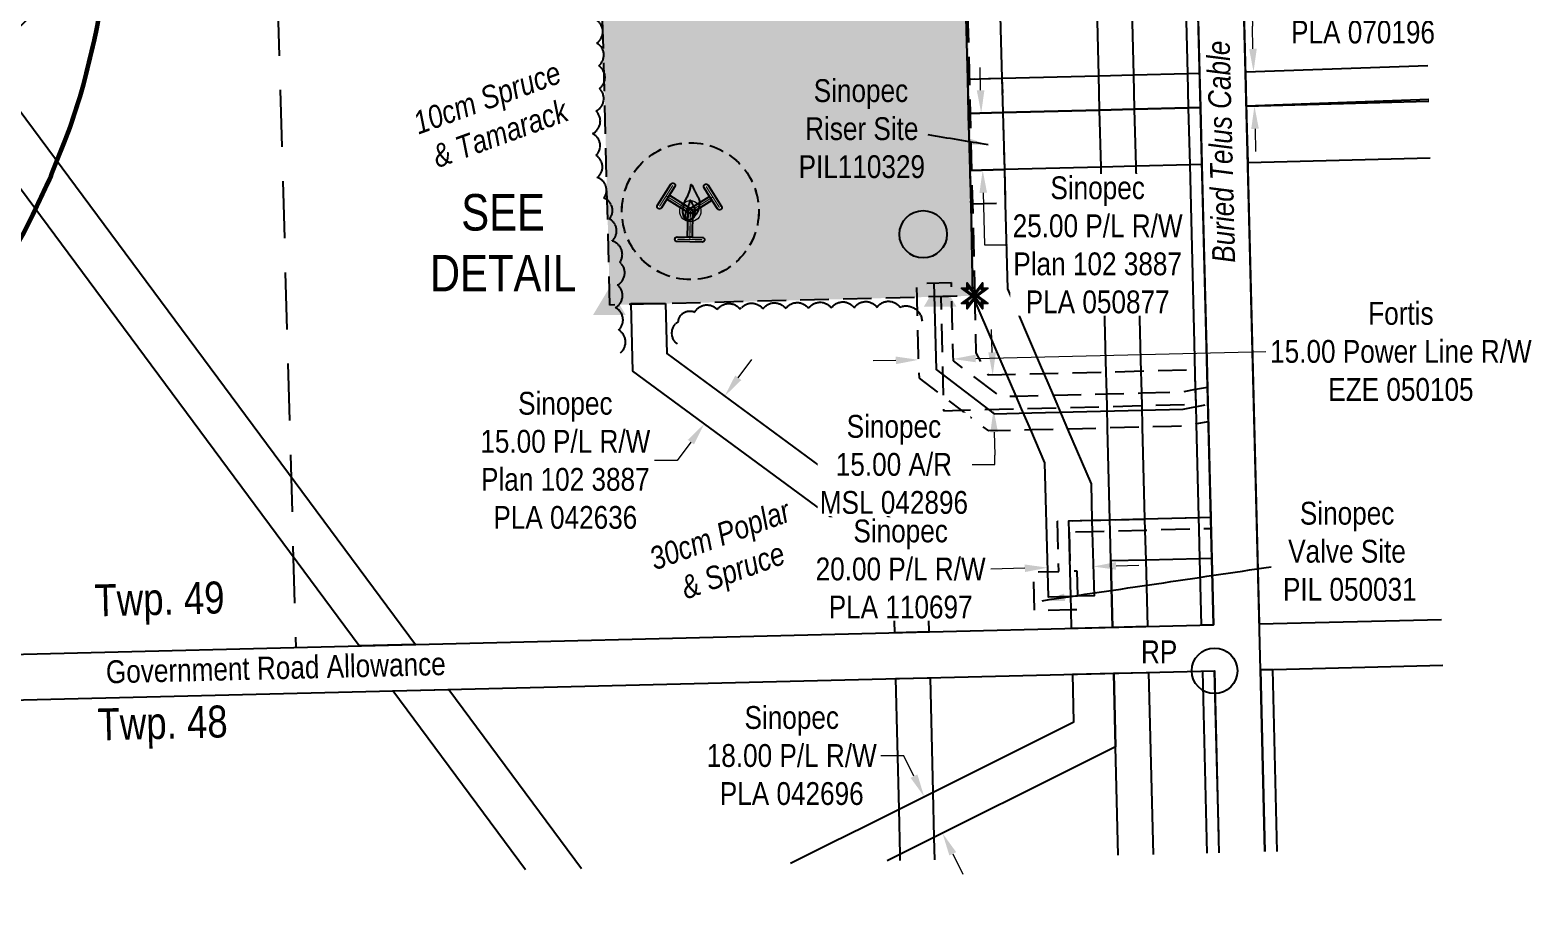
# Model space of a CAD drawing. Extents: x 619576 to 621440, y 5894318 to 5896119.
# Drawn here: x 619984 to 620643, y 5895085 to 5895465 of the extents above; entities that cross this region are included whole.
import ezdxf

# ---------------------------------------------------------------- set-up
doc = ezdxf.new("R2010")
doc.units = 0
doc.header["$LTSCALE"] = 5
doc.header["$PDMODE"] = 32
doc.header["$PDSIZE"] = 50
for name, pattern in [('0', [1, 1, 0]), ('DASHDOT2', [12.7, 6.35, -3.175, 0, -3.175]), ('foc-ACCESSROAD', [3.75, 2.5, -1.25]), ('foc-FLOWLINE', [3.75, 2.5, -1.25]), ('foc-LSD', [8, 5, -3]), ('foc-TIELINE', [1.875, 1.25, -0.625])]:
    doc.linetypes.add(name, pattern=pattern)
doc.layers.get('Defpoints').update_dxf_attribs({"color": 9})
for name, color, linetype in [('35', 37, 'Continuous'), ('AS-POWER', 104, 'foc-POWER'), ('AS-SYMBOL', 7, 'Continuous'), ('AS-TELUS', 224, 'foc-TEL'), ('AS-WILDLIFE', 131, 'DASHDOT2'), ('C-AR', 13, 'foc-ACCESSROAD'), ('C-RW', 13, 'Continuous'), ('C-WS', 13, 'foc-ACCESSROAD'), ('D-TXT', 6, 'Continuous'), ('DETAIL-T', 7, 'Continuous'), ('F-EZE', 190, 'foc-FLOWLINE'), ('F-RW', 190, 'Continuous'), ('L-MON', 1, 'Continuous'), ('L-ROAD-T', 7, 'Continuous'), ('L-SEC', 7, 'Continuous'), ('L-SECTION-LSD', 7, 'foc-LSD'), ('L-TITLEDB', 4, 'Continuous'), ('P-BUFFER-PURPLE', 187, 'foc-TIELINE'), ('P-PROPOSED-H', 21, 'Continuous'), ('T-BUSH', 110, '0'), ('T-BUSH-T', 110, 'Continuous')]:
    doc.layers.add(name, color=color, linetype=linetype)
for name, color, linetype, lineweight in [('C-AR-T', 13, 'Continuous', 9), ('C-RW-T', 13, 'Continuous', 9), ('C-WS-T', 13, 'Continuous', 9), ('F-EZE-T', 190, 'Continuous', 9)]:
    doc.layers.add(name, color=color, linetype=linetype, lineweight=lineweight)
doc.styles.add('80', font='ARIALN.TTF', dxfattribs={"height": 10})
doc.styles.add('80CG', font='ARIALN.TTF', dxfattribs={"height": 10})
doc.styles.add('80L', font='ARIALN.TTF', dxfattribs={"height": 10})
doc.styles.add('80LS', font='ARIALNI.TTF', dxfattribs={"height": 10})
doc.styles.add('foc-LtypeFont', font='ARIALN.TTF', dxfattribs={"height": 7.35})
doc.linetypes.add('foc-POWER', pattern='A,6,-1,["P",foc-LtypeFont,S=0.2,R=0,X=-0.625,Y=-0.75],-1.24,4', length=12.24)
doc.linetypes.add('foc-TEL', pattern='A,2,-1,["T",foc-LtypeFont,S=0.2,R=0,X=-0.425,Y=-0.75],-1.24,8', length=12.24)
doc.dimstyles.new('Compass 5 000', dxfattribs={"dimscale": 5, "dimtxt": 9, "dimasz": 2, "dimexe": 0.2, "dimexo": 0.0625, "dimgap": 0.5, "dimtad": 0, "dimtih": 1, "dimtoh": 1, "dimzin": 0, "dimdsep": 46, "dimtxsty": '80CG', "dimcen": 0.1, "dimse1": 1, "dimse2": 1, "dimclrd": 256, "dimclrt": 256, "dimaunit": 1, "dimadec": 4, "dimazin": 0, "dimtfac": 0.06, "dimtofl": 0, "dimtmove": 0, "dimatfit": 1, "dimfxl": 0.2, "dimtolj": 1, "dimtzin": 0, "dimlwd": -1, "dimarcsym": 0})

# ---------------------------------------------------------------- blocks, each defined once
blk = doc.blocks.new('STRIA')
blk.add_hatch(color=255).paths.add_polyline_path([(-0.04, 1.52), (-1.47, -0.87), (1.39, -0.87)])
blk = doc.blocks.new('STRIAA')
blk.add_blockref('STRIA', (0, 0))
blk = doc.blocks.new('STRIB')
at = {"color": 1}
blk.add_solid([(-1.12, -0.67), (-0.04, 1.13), (1.04, -0.67)], dxfattribs=at)
blk = doc.blocks.new('STRIBB')
blk.add_blockref('STRIB', (0, 0))
blk = doc.blocks.new('STRICC')
for name in ['STRIAA', 'STRIBB']:
    blk.add_blockref(name, (0, 0))
blk = doc.blocks.new('fdspike')
blk.add_blockref('STRICC', (0, 0))
blk = doc.blocks.new('*U644')
h = blk.add_hatch(color=255)
h.dxf.hatch_style = 1
edge = h.paths.add_edge_path()
edge.add_arc((0.05, 2.48), 0.2, -1.07, 178.93, ccw=False)
edge.add_line((0.25, 2.48), (0.2, 0.2))
edge.add_line((0.2, 0.2), (-0.2, 0.2))
edge.add_line((-0.2, 0.2), (-0.15, 2.49))
h = blk.add_hatch(color=255)
h.dxf.hatch_style = 1
edge = h.paths.add_edge_path()
edge.add_arc((-1.1, 0.02), 0.2, 88.93, 268.93, ccw=False)
edge.add_line((-1.1, 0.22), (0.2, 0.2))
edge.add_line((0.2, 0.2), (1.1, 0.18))
edge.add_arc((1.1, -0.02), 0.2, -91.07, 88.93, ccw=False)
edge.add_line((1.1, -0.22), (-1.1, -0.18))
at = {"color": 255, "flags": 128}
blk.add_lwpolyline([(-0.15, 2.49, -1), (0.25, 2.48), (0.2, 0.2), (-0.2, 0.2)], format="xyb", close=True, dxfattribs=at)
at = {"color": 72, "const_width": 0.1, "flags": 128}
for points in [[(0.05, 2.48), (0, 0)], [(-1.1, 0.02), (1.1, -0.02)]]:
    blk.add_lwpolyline(points, dxfattribs=at)
at = {"color": 255}
blk.add_lwpolyline([(-1.1, -0.18, -1), (-1.1, 0.22), (0.2, 0.2), (1.1, 0.18, -1), (1.1, -0.22)], format="xyb", close=True, dxfattribs=at)
blk = doc.blocks.new('*U642')
h = blk.add_hatch(color=255)
h.dxf.hatch_style = 1
edge = h.paths.add_edge_path()
edge.add_arc((0.59, 0.93), 0.2, -32.269, 147.731, ccw=False)
edge.add_line((0.76, 0.82), (0.06, -0.28))
edge.add_line((0.06, -0.28), (-0.42, -1.04))
edge.add_arc((-0.59, -0.93), 0.2, 147.731, 327.731, ccw=False)
edge.add_line((-0.76, -0.82), (0.42, 1.04))
h = blk.add_hatch(color=255)
h.dxf.hatch_style = 1
edge = h.paths.add_edge_path()
edge.add_arc((2.12, -1.34), 0.2, -122.269, 57.731, ccw=False)
edge.add_line((2.01, -1.51), (0.06, -0.28))
edge.add_line((0.06, -0.28), (0.28, 0.06))
edge.add_line((0.28, 0.06), (2.23, -1.17))
at = {"color": 255}
blk.add_lwpolyline([(0.42, 1.04, -1), (0.76, 0.82), (0.06, -0.28), (-0.42, -1.04, -1), (-0.76, -0.82)], format="xyb", close=True, dxfattribs=at)
at = {"color": 72, "const_width": 0.1, "flags": 128}
for points in [[(0.59, 0.93), (-0.59, -0.93)], [(2.12, -1.34), (0, 0)]]:
    blk.add_lwpolyline(points, dxfattribs=at)
at = {"color": 255, "flags": 128}
blk.add_lwpolyline([(2.23, -1.17, -1), (2.01, -1.51), (0.06, -0.28), (0.28, 0.06)], format="xyb", close=True, dxfattribs=at)
blk = doc.blocks.new('*U643')
h = blk.add_hatch(color=255)
h.dxf.hatch_style = 1
edge = h.paths.add_edge_path()
edge.add_arc((-1.97, -1.24), 0.2, 122.2075, 302.2075, ccw=False)
edge.add_line((-2.08, -1.07), (-0.28, 0.06))
edge.add_line((-0.28, 0.06), (-0.06, -0.28))
edge.add_line((-0.06, -0.28), (-1.86, -1.41))
h = blk.add_hatch(color=255)
h.dxf.hatch_style = 1
edge = h.paths.add_edge_path()
edge.add_arc((0.59, -0.93), 0.2, -147.7925, 32.2075, ccw=False)
edge.add_line((0.42, -1.04), (-0.28, 0.06))
edge.add_line((-0.28, 0.06), (-0.76, 0.82))
edge.add_arc((-0.59, 0.93), 0.2, 32.2075, 212.2075, ccw=False)
edge.add_line((-0.42, 1.04), (0.76, -0.82))
at = {"color": 255, "flags": 128}
blk.add_lwpolyline([(-1.86, -1.41, -1), (-2.08, -1.07), (-0.28, 0.06), (-0.06, -0.28)], format="xyb", close=True, dxfattribs=at)
at = {"color": 72, "const_width": 0.1, "flags": 128}
for points in [[(-1.97, -1.24), (0, 0)], [(0.59, -0.93), (-0.59, 0.93)]]:
    blk.add_lwpolyline(points, dxfattribs=at)
at = {"color": 255}
blk.add_lwpolyline([(0.76, -0.82, -1), (0.42, -1.04), (-0.28, 0.06), (-0.76, 0.82, -1), (-0.42, 1.04)], format="xyb", close=True, dxfattribs=at)
blk = doc.blocks.new('TEMP')
h = blk.add_hatch(color=255)
h.dxf.hatch_style = 1
h.paths.add_polyline_path([(0, 0.25), (-0.67, 1.15), (-0.67, 0.67), (-1.15, 0.67), (-0.25, 0), (-1.15, -0.67), (-0.67, -0.67), (-0.67, -1.15), (0, -0.25), (0.67, -1.15), (0.67, -0.67), (1.15, -0.67), (0.25, 0), (1.15, 0.67), (0.67, 0.67), (0.67, 1.15)])
h.paths.add_polyline_path([(0.57, 0.85), (0.57, 0.57), (0.85, 0.57), (0.08, 0), (0.85, -0.57), (0.57, -0.57), (0.57, -0.85), (0, -0.08), (-0.57, -0.85), (-0.57, -0.57), (-0.85, -0.57), (-0.08, 0), (-0.85, 0.57), (-0.57, 0.57), (-0.57, 0.85), (0, 0.08)], flags=16)
h = blk.add_hatch(color=1)
h.dxf.hatch_style = 1
h.paths.add_polyline_path([(0, 0.08), (-0.57, 0.85), (-0.57, 0.57), (-0.85, 0.57), (-0.08, 0), (-0.85, -0.57), (-0.57, -0.57), (-0.57, -0.85), (0, -0.08), (0.57, -0.85), (0.57, -0.57), (0.85, -0.57), (0.08, 0), (0.85, 0.57), (0.57, 0.57), (0.57, 0.85)])
at = {"color": 1}
for p, q in [((-0.08, 0), (0.08, 0)), ((0, 0.08), (0, -0.08))]:
    blk.add_line(p, q, dxfattribs=at)
at = {"color": 255, "flags": 128}
blk.add_lwpolyline([(-0.25, 0), (-1.15, 0.67), (-0.67, 0.67), (-0.67, 1.15), (0, 0.25), (0.67, 1.15), (0.67, 0.67), (1.15, 0.67), (0.25, 0), (1.15, -0.67), (0.67, -0.67), (0.67, -1.15), (0, -0.25), (-0.67, -1.15), (-0.67, -0.67), (-1.15, -0.67)], close=True, dxfattribs=at)
at = {"color": 1, "flags": 128}
blk.add_lwpolyline([(-0.08, 0), (-0.85, 0.57), (-0.57, 0.57), (-0.57, 0.85), (0, 0.08), (0.57, 0.85), (0.57, 0.57), (0.85, 0.57), (0.08, 0), (0.85, -0.57), (0.57, -0.57), (0.57, -0.85), (0, -0.08), (-0.57, -0.85), (-0.57, -0.57), (-0.85, -0.57)], close=True, dxfattribs=at)
blk = doc.blocks.new('*D599')
at = {"layer": 'C-AR-T', "transparency": 16777216}
for p, q in [((620405.66, 5895324.15), (620405.41, 5895334.15)), ((620406.56, 5895289.17), (620406.81, 5895279.17)), ((620396.92, 5895275), (620406.92, 5895275)), ((620406.92, 5895275), (620406.81, 5895279.17))]:
    blk.add_line(p, q, dxfattribs=at)
for points in [[(620407.33, 5895324.2), (620403.99, 5895324.11), (620405.92, 5895314.16)], [(620408.22, 5895289.21), (620404.89, 5895289.13), (620406.3, 5895299.17)]]:
    blk.add_solid(points, dxfattribs=at)
at = {"layer": 'Defpoints', "color": 0, "transparency": 16777216}
for p in [(620435.05, 5895314.9), (620406.3, 5895299.17), (620435.43, 5895299.91)]:
    blk.add_point(p, dxfattribs=at)
at = {"layer": 'C-AR-T', "transparency": 16777216, "insert": (620362.63, 5895275), "char_height": 10, "attachment_point": 5, "style": '80CG', "bg_fill": 3, "box_fill_scale": 1.1, "bg_fill_color": 256, "bg_fill_true_color": 13158600, "bg_fill_transparency": 0}
blk.add_mtext('\\A1;Sinopec\\P15.00 A/R\\PMSL 042896', dxfattribs=at)
blk = doc.blocks.new('*D600')
at = {"layer": 'Defpoints', "color": 0, "transparency": 16777216}
for p in [(620373.23, 5895330.74), (620388.23, 5895331.1), (620373.46, 5895320.9)]:
    blk.add_point(p, dxfattribs=at)
at = {"layer": 'F-EZE-T', "transparency": 16777216}
for p, q in [((620363.46, 5895320.66), (620353.47, 5895320.42)), ((620398.46, 5895321.49), (620525.67, 5895324.51))]:
    blk.add_line(p, q, dxfattribs=at)
for points in [[(620363.42, 5895322.33), (620363.5, 5895318.99), (620373.46, 5895320.9)], [(620398.42, 5895323.16), (620398.5, 5895319.82), (620388.47, 5895321.25)]]:
    blk.add_solid(points, dxfattribs=at)
at = {"layer": 'F-EZE-T', "transparency": 16777216, "insert": (620584.81, 5895324.51), "char_height": 10, "attachment_point": 5, "style": '80CG', "bg_fill": 3, "box_fill_scale": 1.1, "bg_fill_color": 256, "bg_fill_true_color": 13158600, "bg_fill_transparency": 0}
blk.add_mtext('\\A1;Fortis\\P15.00 Power Line R/W\\PEZE 050105', dxfattribs=at)
blk = doc.blocks.new('*D607')
at = {"layer": 'C-RW-T', "transparency": 16777216}
for p, q in [((620294.41, 5895313.02), (620300.34, 5895321.07)), ((620273.63, 5895284.82), (620267.7, 5895276.77)), ((620267.7, 5895276.77), (620257.7, 5895276.77))]:
    blk.add_line(p, q, dxfattribs=at)
for points in [[(620293.06, 5895314.01), (620295.75, 5895312.03), (620288.47, 5895304.97)], [(620272.29, 5895285.81), (620274.97, 5895283.84), (620279.56, 5895292.88)]]:
    blk.add_solid(points, dxfattribs=at)
at = {"layer": 'Defpoints', "color": 0, "transparency": 16777216}
for p in [(620296.05, 5895299.39), (620279.56, 5895292.88), (620287.14, 5895287.29)]:
    blk.add_point(p, dxfattribs=at)
at = {"layer": 'C-RW-T', "transparency": 16777216, "insert": (620218.62, 5895276.77), "char_height": 10, "attachment_point": 5, "style": '80CG'}
blk.add_mtext('\\A1;Sinopec\\P15.00 P/L R/W\\PPlan 102 3887\\PPLA 042636', dxfattribs=at)
blk = doc.blocks.new('*D608')
at = {"layer": 'C-RW-T', "transparency": 16777216}
for p, q in [((620366.94, 5895147.39), (620356.94, 5895147.39)), ((620371.42, 5895138.41), (620366.94, 5895147.39)), ((620388.4, 5895104.41), (620392.86, 5895095.46))]:
    blk.add_line(p, q, dxfattribs=at)
for points in [[(620372.91, 5895139.16), (620369.93, 5895137.67), (620375.89, 5895129.47)], [(620389.89, 5895105.15), (620386.91, 5895103.66), (620383.93, 5895113.35)]]:
    blk.add_solid(points, dxfattribs=at)
at = {"layer": 'Defpoints', "color": 0, "transparency": 16777216}
for p in [(620386.66, 5895134.85), (620375.89, 5895129.47), (620394.71, 5895118.73)]:
    blk.add_point(p, dxfattribs=at)
at = {"layer": 'C-RW-T', "transparency": 16777216, "insert": (620317.85, 5895147.39), "char_height": 10, "attachment_point": 5, "style": '80CG'}
blk.add_mtext('\\A1;Sinopec\\P18.00 P/L R/W\\PPLA 042696', dxfattribs=at)
blk = doc.blocks.new('*D609')
at = {"layer": 'C-RW-T', "transparency": 16777216}
for p, q in [((620400.62, 5895439.03), (620400.36, 5895449.02)), ((620401.78, 5895394.08), (620402.37, 5895371.23)), ((620402.37, 5895371.23), (620412.37, 5895371.23))]:
    blk.add_line(p, q, dxfattribs=at)
for points in [[(620402.29, 5895439.07), (620398.95, 5895438.98), (620400.88, 5895429.03)], [(620403.44, 5895394.12), (620400.11, 5895394.03), (620401.52, 5895404.07)]]:
    blk.add_solid(points, dxfattribs=at)
at = {"layer": 'Defpoints', "color": 0, "transparency": 16777216}
for p in [(620400.88, 5895429.03), (620427.18, 5895429.71)]:
    blk.add_point(p, dxfattribs=at)
at = {"layer": 'C-RW-T', "transparency": 16777216, "insert": (620451.91, 5895371.23), "char_height": 10, "attachment_point": 5, "style": '80CG', "bg_fill": 3, "box_fill_scale": 1.1, "bg_fill_color": 256, "bg_fill_true_color": 13158600, "bg_fill_transparency": 0}
blk.add_mtext('\\A1;Sinopec\\P25.00 P/L R/W\\PPlan 102 3887\\PPLA 050877', dxfattribs=at)
at = {"layer": 'Defpoints', "color": 0, "transparency": 16777216}
blk.add_point((620427.82, 5895404.75), dxfattribs=at)
blk = doc.blocks.new('*D610')
at = {"layer": 'C-RW-T', "transparency": 16777216}
for p, q in [((620529.13, 5895489.49), (620519.13, 5895489.49)), ((620519.13, 5895489.49), (620519.71, 5895467.18)), ((620519.97, 5895457.19), (620519.71, 5895467.18)), ((620520.88, 5895422.13), (620521.14, 5895412.14))]:
    blk.add_line(p, q, dxfattribs=at)
for points in [[(620521.64, 5895457.23), (620518.3, 5895457.14), (620520.23, 5895447.19)], [(620522.54, 5895422.18), (620519.21, 5895422.09), (620520.62, 5895432.13)]]:
    blk.add_solid(points, dxfattribs=at)
at = {"layer": 'Defpoints', "color": 0, "transparency": 16777216}
for p in [(620417.4, 5895444.53), (620520.23, 5895447.19), (620417.79, 5895429.47)]:
    blk.add_point(p, dxfattribs=at)
at = {"layer": 'C-RW-T', "transparency": 16777216, "insert": (620568.22, 5895489.49), "char_height": 10, "attachment_point": 5, "style": '80CG', "bg_fill": 3, "box_fill_scale": 1.1, "bg_fill_color": 256, "bg_fill_true_color": 13158600, "bg_fill_transparency": 0}
blk.add_mtext('\\A1;Sinopec\\P15.00 P/L R/W\\PPlan 094 0611\\PPLA 070196', dxfattribs=at)
blk = doc.blocks.new('*D611')
at = {"layer": 'C-RW-T', "transparency": 16777216}
for p, q in [((620420, 5895229.54), (620405.12, 5895229.16)), ((620459.98, 5895230.56), (620469.97, 5895230.82))]:
    blk.add_line(p, q, dxfattribs=at)
for points in [[(620419.96, 5895231.2), (620420.04, 5895227.87), (620430, 5895229.79)], [(620459.93, 5895232.23), (620460.02, 5895228.89), (620449.98, 5895230.3)]]:
    blk.add_solid(points, dxfattribs=at)
at = {"layer": 'Defpoints', "color": 0, "transparency": 16777216}
for p in [(620430, 5895229.79), (620430.18, 5895222.63), (620450.16, 5895223.14)]:
    blk.add_point(p, dxfattribs=at)
at = {"layer": 'C-RW-T', "transparency": 16777216, "insert": (620365.58, 5895229.16), "char_height": 10, "attachment_point": 5, "style": '80CG', "bg_fill": 3, "box_fill_scale": 1.1, "bg_fill_color": 256, "bg_fill_true_color": 13158600, "bg_fill_transparency": 0}
blk.add_mtext('\\A1;Sinopec\\P20.00 P/L R/W\\PPLA 110697', dxfattribs=at)
blk = doc.blocks.new('FLARE')
h = blk.add_hatch(color=255)
h.dxf.hatch_style = 1
h.paths.add_polyline_path([(0.16, 2.41, 0.114147), (0.13, 2.43), (0.11, 2.44, 0.261551), (0.01, 2.42), (0, 2.41, 0.131268), (-0.03, 2.37), (-0.04, 2.35, 0.041497), (-0.05, 2.33), (-0.05, 2.29, 0.015174), (-0.05, 2.29), (-0.06, 2.24, 0.004376), (-0.06, 2.24), (-0.07, 2.18), (-0.08, 2.11), (-0.09, 2.05), (-0.1, 1.98), (-0.12, 1.91), (-0.14, 1.83), (-0.17, 1.76), (-0.19, 1.68), (-0.22, 1.61), (-0.26, 1.53), (-0.29, 1.46), (-0.32, 1.39), (-0.36, 1.32), (-0.39, 1.25, 0.000505), (-0.39, 1.25), (-0.43, 1.18, 0.002398), (-0.43, 1.18), (-0.46, 1.1, 0.004177), (-0.46, 1.1), (-0.5, 1.03, 0.005735), (-0.5, 1.03), (-0.53, 0.95, 0.006994), (-0.53, 0.95), (-0.56, 0.87, 0.00791), (-0.57, 0.87), (-0.6, 0.78, 0.008323), (-0.6, 0.78), (-0.63, 0.69, 0.008095), (-0.63, 0.68), (-0.66, 0.59, 0.008067), (-0.66, 0.59), (-0.68, 0.49, 0.008387), (-0.68, 0.49), (-0.7, 0.39, 0.009056), (-0.71, 0.38), (-0.72, 0.28, 0.010123), (-0.72, 0.28), (-0.74, 0.18, 0.011689), (-0.74, 0.18), (-0.75, 0.08, 0.013925), (-0.75, 0.08), (-0.75, -0.02, 0.016488), (-0.75, -0.02), (-0.75, -0.11, 0.017255), (-0.75, -0.12), (-0.74, -0.2, 0.01735), (-0.74, -0.2), (-0.73, -0.28, 0.017311), (-0.73, -0.29), (-0.71, -0.36, 0.01715), (-0.71, -0.36), (-0.69, -0.43, 0.016886), (-0.69, -0.44), (-0.66, -0.5, 0.016546), (-0.66, -0.5), (-0.63, -0.56, 0.016164), (-0.63, -0.56), (-0.6, -0.61, 0.016329), (-0.6, -0.62), (-0.57, -0.66, 0.018828), (-0.57, -0.67), (-0.54, -0.71, 0.022087), (-0.53, -0.71), (-0.5, -0.75, 0.025345), (-0.49, -0.76), (-0.46, -0.78, 0.028234), (-0.45, -0.79), (-0.42, -0.82, 0.030298), (-0.41, -0.82), (-0.37, -0.84, 0.031129), (-0.36, -0.85), (-0.32, -0.86, 0.030544), (-0.31, -0.87), (-0.27, -0.88, 0.028465), (-0.26, -0.88), (-0.22, -0.89, 0.025311), (-0.21, -0.89), (-0.16, -0.89, 0.02283), (-0.15, -0.89), (-0.11, -0.89, 0.021226), (-0.1, -0.89), (-0.05, -0.88, 0.020401), (-0.04, -0.88), (0, -0.87, 0.020299), (0.01, -0.87), (0.05, -0.85, 0.020911), (0.06, -0.85), (0.11, -0.83, 0.022277), (0.11, -0.83), (0.15, -0.81, 0.023712), (0.16, -0.8), (0.2, -0.78, 0.022408), (0.21, -0.78), (0.24, -0.75, 0.01993), (0.25, -0.74), (0.28, -0.72, 0.017146), (0.28, -0.71), (0.31, -0.68, 0.014211), (0.32, -0.68), (0.35, -0.64, 0.011221), (0.35, -0.64), (0.37, -0.61, 0.008212), (0.38, -0.61), (0.4, -0.57, 0.005172), (0.4, -0.57), (0.42, -0.54, 0.002523), (0.43, -0.54), (0.45, -0.5, 0.001671), (0.45, -0.5), (0.47, -0.47, 0.001229), (0.47, -0.47), (0.49, -0.44, 0.00075), (0.49, -0.44), (0.51, -0.41, 0.00026), (0.51, -0.41), (0.54, -0.37), (0.56, -0.34), (0.58, -0.3), (0.61, -0.27), (0.63, -0.23, 0.001311), (0.63, -0.23), (0.66, -0.19, 0.003726), (0.66, -0.19), (0.69, -0.15, 0.006065), (0.69, -0.14), (0.72, -0.1, 0.008452), (0.72, -0.1), (0.74, -0.05, 0.010991), (0.75, -0.05), (0.77, 0, 0.013767), (0.77, 0), (0.79, 0.05, 0.016839), (0.8, 0.05), (0.81, 0.1, 0.019104), (0.82, 0.11), (0.83, 0.15, 0.016987), (0.83, 0.16), (0.84, 0.21, 0.013636), (0.84, 0.21), (0.85, 0.26, 0.010244), (0.85, 0.27), (0.86, 0.31, 0.006846), (0.86, 0.32), (0.86, 0.37, 0.003419), (0.86, 0.37), (0.86, 0.41), (0.87, 0.46), (0.87, 0.5), (0.88, 0.54), (0.88, 0.59), (0.89, 0.63, 0.001278), (0.89, 0.63), (0.89, 0.67, 0.004735), (0.89, 0.67), (0.9, 0.71, 0.008354), (0.9, 0.72), (0.9, 0.76, 0.012059), (0.9, 0.76), (0.9, 0.8, 0.015712), (0.9, 0.81), (0.9, 0.85, 0.018457), (0.9, 0.85), (0.9, 0.89, 0.018102), (0.9, 0.9), (0.89, 0.94, 0.016533), (0.89, 0.95), (0.88, 0.99, 0.014576), (0.88, 0.99), (0.87, 1.03, 0.012435), (0.86, 1.04), (0.85, 1.08, 0.010283), (0.85, 1.09), (0.83, 1.13, 0.00824), (0.83, 1.13), (0.81, 1.18, 0.00638), (0.81, 1.18), (0.78, 1.23, 0.004735), (0.78, 1.23), (0.76, 1.29, 0.003388), (0.75, 1.29), (0.73, 1.34, 0.002345), (0.73, 1.34), (0.7, 1.4, 0.001492), (0.7, 1.4), (0.67, 1.46, 0.000746), (0.67, 1.46), (0.63, 1.51), (0.6, 1.57), (0.57, 1.62), (0.55, 1.68), (0.52, 1.73), (0.49, 1.78), (0.47, 1.83), (0.45, 1.87), (0.42, 1.92), (0.4, 1.97), (0.38, 2.02), (0.35, 2.08, 0.000332), (0.35, 2.08), (0.33, 2.13, 0.001849), (0.33, 2.13), (0.3, 2.19, 0.0038), (0.3, 2.19), (0.27, 2.24, 0.006473), (0.27, 2.24), (0.25, 2.29, 0.010865), (0.24, 2.3), (0.22, 2.34, 0.019524), (0.22, 2.34), (0.19, 2.38, 0.041077), (0.18, 2.39)])
at = {"color": 48, "flags": 128}
for points in [[(0.11, -0.72), (0.07, -0.74), (0.03, -0.76), (-0.02, -0.77), (-0.07, -0.78), (-0.11, -0.79), (-0.16, -0.79), (-0.2, -0.79), (-0.25, -0.78), (-0.29, -0.77), (-0.32, -0.76), (-0.36, -0.74), (-0.4, -0.71), (-0.43, -0.68), (-0.46, -0.65), (-0.49, -0.61), (-0.52, -0.56), (-0.54, -0.51), (-0.57, -0.46), (-0.59, -0.4), (-0.61, -0.33), (-0.63, -0.26), (-0.64, -0.19), (-0.65, -0.11), (-0.65, -0.02), (-0.65, 0.07), (-0.64, 0.17), (-0.63, 0.27), (-0.61, 0.36), (-0.58, 0.46), (-0.56, 0.56), (-0.53, 0.66), (-0.5, 0.75), (-0.47, 0.83), (-0.44, 0.91), (-0.41, 0.99), (-0.37, 1.06), (-0.34, 1.13), (-0.3, 1.2), (-0.27, 1.27), (-0.23, 1.34), (-0.2, 1.42), (-0.16, 1.49), (-0.13, 1.57), (-0.1, 1.65), (-0.07, 1.73), (-0.04, 1.8), (-0.02, 1.88), (0, 1.96), (0.01, 2.03), (0.02, 2.1), (0.03, 2.17), (0.04, 2.22), (0.05, 2.27), (0.05, 2.31), (0.06, 2.34), (0.08, 2.35), (0.09, 2.34), (0.11, 2.32), (0.13, 2.29), (0.16, 2.25), (0.18, 2.2), (0.21, 2.14), (0.24, 2.09), (0.26, 2.03), (0.29, 1.98), (0.31, 1.93), (0.33, 1.88), (0.36, 1.83), (0.38, 1.78), (0.41, 1.73), (0.43, 1.68), (0.46, 1.63), (0.49, 1.58), (0.52, 1.52), (0.55, 1.47), (0.58, 1.41), (0.61, 1.35), (0.64, 1.3), (0.67, 1.24), (0.69, 1.19), (0.72, 1.14), (0.74, 1.09), (0.75, 1.05), (0.77, 1), (0.78, 0.96), (0.79, 0.92), (0.8, 0.88), (0.8, 0.84), (0.8, 0.8), (0.8, 0.76), (0.8, 0.72), (0.79, 0.68), (0.79, 0.64), (0.78, 0.6), (0.78, 0.56), (0.77, 0.51), (0.77, 0.47), (0.76, 0.42), (0.76, 0.37), (0.76, 0.33), (0.75, 0.28), (0.74, 0.23), (0.73, 0.18), (0.72, 0.13), (0.7, 0.09), (0.68, 0.04), (0.66, 0), (0.63, -0.05), (0.61, -0.09), (0.58, -0.13), (0.55, -0.17), (0.53, -0.21), (0.5, -0.25), (0.48, -0.28), (0.45, -0.32), (0.43, -0.35), (0.41, -0.38), (0.39, -0.42), (0.37, -0.45), (0.34, -0.48), (0.32, -0.51), (0.3, -0.55), (0.27, -0.58), (0.24, -0.61), (0.21, -0.64), (0.18, -0.67), (0.15, -0.7)], [(0.02, -0.75), (-0.01, -0.76), (-0.03, -0.77), (-0.05, -0.78), (-0.08, -0.78), (-0.11, -0.79), (-0.13, -0.79), (-0.16, -0.79), (-0.18, -0.78), (-0.2, -0.78), (-0.23, -0.77), (-0.25, -0.76), (-0.26, -0.74), (-0.28, -0.73), (-0.3, -0.71), (-0.32, -0.69), (-0.33, -0.66), (-0.35, -0.63), (-0.36, -0.6), (-0.37, -0.57), (-0.39, -0.53), (-0.4, -0.49), (-0.4, -0.45), (-0.41, -0.41), (-0.41, -0.36), (-0.41, -0.31), (-0.4, -0.25), (-0.39, -0.2), (-0.38, -0.14), (-0.37, -0.09), (-0.36, -0.03), (-0.34, 0.02), (-0.32, 0.07), (-0.31, 0.12), (-0.29, 0.16), (-0.27, 0.21), (-0.25, 0.25), (-0.23, 0.29), (-0.21, 0.33), (-0.19, 0.37), (-0.17, 0.41), (-0.15, 0.45), (-0.14, 0.49), (-0.12, 0.53), (-0.1, 0.58), (-0.08, 0.62), (-0.07, 0.66), (-0.06, 0.71), (-0.05, 0.75), (-0.04, 0.79), (-0.03, 0.83), (-0.03, 0.87), (-0.02, 0.9), (-0.02, 0.93), (-0.01, 0.95), (-0.01, 0.96), (0, 0.97), (0.01, 0.96), (0.02, 0.95), (0.03, 0.94), (0.04, 0.91), (0.06, 0.88), (0.07, 0.86), (0.09, 0.82), (0.1, 0.79), (0.12, 0.76), (0.13, 0.74), (0.14, 0.71), (0.16, 0.68), (0.17, 0.65), (0.18, 0.63), (0.2, 0.6), (0.21, 0.57), (0.23, 0.54), (0.25, 0.51), (0.26, 0.47), (0.28, 0.44), (0.3, 0.41), (0.31, 0.38), (0.33, 0.35), (0.34, 0.32), (0.36, 0.29), (0.37, 0.27), (0.38, 0.24), (0.39, 0.22), (0.39, 0.19), (0.4, 0.17), (0.4, 0.15), (0.41, 0.13), (0.41, 0.1), (0.41, 0.08), (0.4, 0.06), (0.4, 0.04), (0.4, 0.01), (0.39, -0.01), (0.39, -0.03), (0.39, -0.06), (0.39, -0.08), (0.38, -0.11), (0.38, -0.14), (0.38, -0.16), (0.38, -0.19), (0.37, -0.22), (0.37, -0.24), (0.36, -0.27), (0.35, -0.3), (0.34, -0.32), (0.32, -0.35), (0.31, -0.37), (0.3, -0.4), (0.28, -0.42), (0.27, -0.44), (0.25, -0.46), (0.24, -0.48), (0.22, -0.5), (0.21, -0.52), (0.2, -0.54), (0.19, -0.56), (0.17, -0.58), (0.16, -0.6), (0.15, -0.61), (0.14, -0.63), (0.12, -0.65), (0.11, -0.67), (0.09, -0.69), (0.08, -0.7), (0.06, -0.72), (0.04, -0.74)]]:
    blk.add_lwpolyline(points, close=True, dxfattribs=at)
blk = doc.blocks.new('*U635')
at = {"layer": '35', "color": 3}
blk.add_circle((0, 0), 10, dxfattribs=at)
at = {"layer": '35', "color": 3, "style": '80'}
blk.add_attdef('RP_001', (-32.23, 3.35), '', height=10, dxfattribs=at)

msp = doc.modelspace()

# ---------------------------------------------------------------- hatches: boundary and pattern name
at = {"layer": 'P-PROPOSED-H'}
h = msp.add_hatch(color=256, dxfattribs=at)
h.dxf.hatch_style = 1
h.paths.add_polyline_path([(620238.132, 5895344.921), (620234.107, 5895504.754), (620394.018, 5895508.841), (620398.045, 5895348.948)])

# ---------------------------------------------------------------- linework, layer by layer
at = {"layer": 'AS-POWER', "flags": 128}
for points in [[(620525.19, 5895105.326), (620523.242, 5895185.069), (620500.07, 5896109.441)], [(620380.162, 5895354.604), (620381.165, 5895316.607), (620406.627, 5895297.275), (620423.087, 5895297.675), (620489.366, 5895299.291), (620499.01, 5895301.109)]]:
    msp.add_lwpolyline(points, dxfattribs=at)
at = {"layer": 'AS-TELUS', "flags": 128}
for points in [[(620502.726, 5895204.77), (620487.518, 5895808.933)], [(620505.015, 5895112.154), (620503.138, 5895184.577)]]:
    msp.add_lwpolyline(points, dxfattribs=at)
at = {"layer": 'AS-WILDLIFE', "const_width": 1.999, "flags": 128}
msp.add_lwpolyline([(619676.559, 5896089.11), (619689.375, 5896059.5), (619716.437, 5896044), (619722, 5896040.5), (619732.625, 5896033.5), (619737.687, 5896030), (619775.625, 5896001.5), (619780, 5895998), (619789.5, 5895990), (619791, 5895988.5), (619794.938, 5895985), (619822.562, 5895958), (619862.5, 5895919), (619863.375, 5895918), (619867.875, 5895913.5), (619870.187, 5895910.5), (619884.875, 5895892.5), (619886.688, 5895890.5), (619890.5, 5895885), (619891.875, 5895883), (619960.187, 5895775), (619962.313, 5895771.5), (619965.375, 5895765.5), (619975.062, 5895746), (619977.562, 5895740.5), (619979.187, 5895736), (620003.313, 5895669.5), (620004, 5895667.5), (620004.687, 5895665.5), (620007.375, 5895657), (620008.562, 5895653), (620013.562, 5895634), (620014.937, 5895628), (620015.313, 5895626), (620018.25, 5895609.5), (620018.938, 5895605), (620019.437, 5895601), (620021.25, 5895580.5), (620021.437, 5895578), (620021.625, 5895572), (620021.687, 5895555), (620021.5, 5895548), (620021.375, 5895546.5), (620017.063, 5895491.5), (620016.5, 5895486.5), (620016.125, 5895483.5), (620013.625, 5895468), (620012.937, 5895464.5), (620012.063, 5895460.5), (620008.063, 5895444), (620007.437, 5895441.5), (620006, 5895436.5), (620001.625, 5895423), (619999.312, 5895417), (619993.5, 5895402.5), (619993.063, 5895401), (619991.125, 5895397), (619985, 5895384), (619984.25, 5895382.5), (619981.25, 5895376.5), (619973.125, 5895362.5), (619969.625, 5895357), (619965.812, 5895351.5), (619963.625, 5895349), (619943, 5895324), (619941.063, 5895321.5), (619936.562, 5895317), (619931.938, 5895312.5), (619887.063, 5895273), (619881.5, 5895268.5), (619870.313, 5895260), (619865.375, 5895256.5), (619852.5, 5895248), (619847.625, 5895245), (619844.125, 5895243), (619841.25, 5895241.5), (619737.54, 5895086.041)], dxfattribs=at)
at = {"layer": 'C-AR', "flags": 128}
msp.add_lwpolyline([(620495.022, 5895301.435), (620494.646, 5895316.425), (620403.955, 5895314.106), (620398.72, 5895323.972), (620398.124, 5895348.95), (620383.135, 5895348.573), (620384.326, 5895298.605)], close=True, dxfattribs=at)
at = {"layer": 'C-RW'}
for points in [[(620411.036, 5895404.333), (620395.998, 5895403.915), (620395.864, 5895409.077), (620395.346, 5895428.893), (620395.085, 5895443.907), (620393.296, 5895508.826), (620392.12, 5895553.859), (620327.052, 5895552.248), (620326.681, 5895567.241), (620391.746, 5895568.854), (620406.629, 5895569.222), (620409.967, 5895444.335), (620410.37, 5895429.274), (620411.036, 5895404.333)], [(620496.565, 5895446.561), (620496.943, 5895431.476), (620491.763, 5895431.346), (620467.979, 5895430.751), (620452.782, 5895430.369), (620410.37, 5895429.274), (620395.346, 5895428.893), (620395.085, 5895443.907), (620409.967, 5895444.335), (620452.417, 5895445.434), (620467.599, 5895445.823), (620491.384, 5895446.429), (620496.565, 5895446.561)], [(620496.943, 5895431.476), (620497.571, 5895406.469), (620492.39, 5895406.343), (620468.609, 5895405.758), (620453.417, 5895405.388), (620411.036, 5895404.333), (620395.998, 5895403.915), (620395.864, 5895409.077), (620395.346, 5895428.893), (620410.37, 5895429.274), (620452.782, 5895430.368), (620467.979, 5895430.751), (620491.763, 5895431.346), (620496.943, 5895431.476)], [(620449.536, 5895245.551), (620450.322, 5895217.409), (620443.108, 5895217.291), (620440.11, 5895217.231), (620435.228, 5895217.023), (620430.329, 5895216.898), (620430.044, 5895228.051), (620428.825, 5895275.676), (620422.581, 5895290.164), (620418.591, 5895299.419), (620416.177, 5895305.021), (620410.113, 5895319.088), (620397.266, 5895348.894), (620396.419, 5895389.064), (620395.998, 5895403.915), (620411.036, 5895404.333), (620411.408, 5895389.438), (620412.343, 5895351.977), (620426.301, 5895319.519), (620432.365, 5895305.415), (620434.769, 5895299.825), (620438.754, 5895290.557), (620449.064, 5895266.58), (620449.407, 5895250.549), (620449.536, 5895245.551)], [(620262.59, 5895345.536), (620263.063, 5895323.709), (620376.947, 5895239.74), (620377.949, 5895201.622), (620363.021, 5895201.256), (620362.14, 5895232.034), (620248.267, 5895315.936), (620247.51, 5895345.521), (620262.59, 5895345.536)], [(620457.729, 5895232.744), (620458.465, 5895203.596), (620440.462, 5895203.155), (620440.258, 5895211.292), (620440.105, 5895217.399), (620439.832, 5895228.296), (620439.406, 5895245.295), (620439.281, 5895250.292), (620449.278, 5895250.546), (620457.279, 5895250.749), (620472.506, 5895251.134), (620496.269, 5895251.738), (620501.45, 5895251.869), (620501.575, 5895246.871), (620501.902, 5895233.864), (620496.72, 5895233.733), (620472.96, 5895233.13), (620457.729, 5895232.744)]]:
    msp.add_lwpolyline(points, close=True, dxfattribs=at)
for points in [[(620597.037, 5895434.934), (620517.194, 5895432.125), (620516.811, 5895447.156), (620596.669, 5895449.84)], [(620597.672, 5895409.249), (620517.829, 5895407.164), (620517.194, 5895432.125), (620596.756, 5895434.292), (620597.053, 5895434.306)], [(620317.334, 5895100.237), (620335.181, 5895109.147), (620350.01, 5895116.55), (620441.489, 5895162.218), (620440.966, 5895183.052), (620458.972, 5895183.494), (620459.781, 5895151.219), (620359.735, 5895101.275)], [(620365.435, 5895101.414), (620365.371, 5895104.088), (620364.897, 5895123.981), (620363.532, 5895181.153), (620378.488, 5895181.52), (620379.692, 5895131.367), (620380.17, 5895111.476), (620380.403, 5895101.781)]]:
    msp.add_lwpolyline(points, dxfattribs=at)
at = {"layer": 'C-WS', "flags": 128}
for points in [[(620238.132, 5895344.921), (620234.107, 5895504.754), (620394.018, 5895508.841), (620398.045, 5895348.948)], [(620411.036, 5895404.333), (620411.408, 5895389.438), (620396.419, 5895389.064), (620395.998, 5895403.915), (620395.864, 5895409.077), (620395.346, 5895428.893), (620395.085, 5895443.907), (620409.967, 5895444.335), (620410.37, 5895429.274), (620411.036, 5895404.333)], [(620439.406, 5895245.295), (620439.832, 5895228.296), (620442.82, 5895228.37), (620443.104, 5895217.474), (620443.263, 5895211.367), (620440.258, 5895211.292), (620424.279, 5895210.891), (620423.851, 5895227.896), (620434.834, 5895228.17), (620434.283, 5895250.165), (620439.281, 5895250.292), (620449.278, 5895250.546), (620457.279, 5895250.749), (620472.506, 5895251.134), (620496.269, 5895251.738), (620501.45, 5895251.869), (620501.575, 5895246.871), (620496.394, 5895246.74), (620472.632, 5895246.137), (620457.405, 5895245.751), (620449.403, 5895245.548), (620439.406, 5895245.295)]]:
    msp.add_lwpolyline(points, close=True, dxfattribs=at)
at = {"layer": 'Defpoints'}
msp.add_circle((620375.46, 5895375.94), 10.39, dxfattribs=at)
at = {"layer": 'F-EZE', "flags": 128}
msp.add_lwpolyline([(620471.114, 5895306.358), (620488.573, 5895306.784), (620494.858, 5895307.97), (620500.018, 5895308.945), (620500.205, 5895301.466), (620500.399, 5895293.742), (620495.239, 5895292.77), (620490.157, 5895291.811), (620484.346, 5895291.669), (620471.492, 5895291.356), (620456.275, 5895290.985), (620439.429, 5895290.574), (620423.27, 5895290.18), (620413.699, 5895289.947), (620404.185, 5895289.716), (620392.275, 5895298.759), (620383.355, 5895305.531), (620373.765, 5895312.812), (620373.419, 5895322.681), (620372.815, 5895348.176), (620372.667, 5895354.406), (620387.67, 5895354.803), (620388.422, 5895323.076), (620388.579, 5895320.41), (620409.074, 5895304.847), (620413.334, 5895304.952), (620416.88, 5895305.038), (620433.04, 5895305.432), (620455.9, 5895305.988), (620471.114, 5895306.358)], close=True, dxfattribs=at)
at = {"layer": 'F-EZE-T'}
msp.add_circle((620273.404, 5895386.043), 4.641, dxfattribs=at)
at = {"layer": 'F-RW'}
for points in [[(620458.75, 5895796.93), (620467.598, 5895445.841), (620467.978, 5895430.781), (620468.608, 5895405.774), (620470.752, 5895320.737), (620471.114, 5895306.358), (620471.256, 5895300.74), (620471.492, 5895291.356), (620472.506, 5895251.134), (620472.632, 5895246.137), (620472.96, 5895233.13), (620473.695, 5895203.97), (620458.465, 5895203.596), (620457.729, 5895232.744), (620457.405, 5895245.751), (620457.279, 5895250.749), (620456.275, 5895290.985), (620456.041, 5895300.359), (620455.9, 5895305.988), (620455.542, 5895320.334), (620453.416, 5895405.409), (620452.781, 5895430.416), (620452.416, 5895445.463), (620449.335, 5895570.281)], [(620460.971, 5895103.753), (620459.781, 5895151.219), (620458.972, 5895183.494), (620474.202, 5895183.868), (620476.201, 5895104.126)]]:
    msp.add_lwpolyline(points, dxfattribs=at)
at = {"layer": 'F-RW', "flags": 128}
msp.add_lwpolyline([(619963.659, 5895451.365), (620152.958, 5895196.113), (620128.341, 5895195.511), (619949.188, 5895437.083), (619906.154, 5895394.614), (619868.527, 5895357.48), (619698.417, 5895189.604), (619693.649, 5895184.897), (619678.954, 5895184.537), (619698.074, 5895203.406), (619898.437, 5895401.14), (619936.064, 5895438.273), (619943.131, 5895445.248), (620239.608, 5895737.832), (620254.311, 5895738.202), (619963.659, 5895451.365)], close=True, dxfattribs=at)
msp.add_lwpolyline([(620201.124, 5895097.391), (620143.003, 5895175.754), (620167.621, 5895176.356), (620225.741, 5895097.994)], dxfattribs=at)
at = {"layer": 'L-SEC'}
for p, q in [((620482.456, 5896008.94), (620502.634, 5895204.681)), ((620502.56, 5896009.445), (620522.737, 5895205.172)), ((620522.737, 5895205.172), (620602.663, 5895207.127)), ((619698.54, 5895185.018), (620502.646, 5895204.681)), ((619699.031, 5895164.914), (620503.138, 5895184.577)), ((620503.138, 5895184.577), (620505.087, 5895104.833)), ((620523.242, 5895185.069), (620603.159, 5895187.023)), ((620523.242, 5895185.069), (620525.19, 5895105.326))]:
    msp.add_line(p, q, dxfattribs=at)
at = {"layer": 'L-SECTION-LSD'}
msp.add_line((620077.95, 5895998.989), (620100.52, 5895194.848), dxfattribs=at)
at = {"layer": 'L-TITLEDB', "flags": 128}
for points in [[(620487.757, 5895797.658), (620496.565, 5895446.561), (620496.943, 5895431.476), (620497.571, 5895406.469), (620499.197, 5895341.656), (620499.511, 5895329.128), (620499.703, 5895321.472), (620499.892, 5895313.928), (620500.018, 5895308.945), (620500.205, 5895301.466), (620500.399, 5895293.742), (620501.45, 5895251.869), (620501.575, 5895246.871), (620501.902, 5895233.864), (620502.634, 5895204.68), (620497.453, 5895204.553), (620496.72, 5895233.733), (620496.394, 5895246.74), (620496.269, 5895251.738), (620495.239, 5895292.77), (620495.024, 5895301.336), (620494.858, 5895307.97), (620494.523, 5895321.334), (620494.351, 5895328.156), (620492.39, 5895406.345), (620491.762, 5895431.352), (620491.384, 5895446.432), (620482.575, 5895797.528)], [(620499.911, 5895104.707), (620497.96, 5895184.45), (620503.138, 5895184.577), (620505.086, 5895104.833)], [(620525.315, 5895105.329), (620523.354, 5895185.102), (620528.52, 5895185.226), (620530.502, 5895105.456)]]:
    msp.add_lwpolyline(points, dxfattribs=at)
at = {"layer": 'P-BUFFER-PURPLE'}
for radius in [29.989, 29.979]:
    msp.add_circle((620273.404, 5895386.043), radius, dxfattribs=at)
at = {"layer": 'T-BUSH', "flags": 128}
for points in [[(620242.778, 5895323.98, 0.5205671), (620242.005, 5895333.947, 0.5205671), (620240.576, 5895343.772, 0.5205671), (620241.557, 5895353.721, 0.5205671), (620242.539, 5895363.669, 0.5205671), (620239.101, 5895372.949, 0.5205671), (620237.988, 5895382.641, 0.5205671), (620235.528, 5895391.792, 0.5205671), (620232.63, 5895400.749, 0.5205671), (620232.103, 5895410.489, 0.5205671), (620230.565, 5895420.056, 0.5205671), (620232.083, 5895429.936, 0.5205671), (620233.601, 5895439.817, 0.5205671), (620233.278, 5895449.763, 0.5205671), (620232.473, 5895459.727, 0.5205671), (620232.482, 5895469.685, 0.5205671), (620233.449, 5895479.634, 0.5205671), (620234.415, 5895489.584, 0.5205671), (620238.167, 5895497.958, 0.5205671), (620246.179, 5895503.936, 0.5205671), (620253.933, 5895501.855, 0.5205671), (620261.551, 5895495.383, 0.5205671), (620270.367, 5895492.542, 0.5205671), (620280.341, 5895493.214, 0.5205671), (620286.475, 5895493.628, 0.5205671)], [(620267.759, 5895327.761, -0.5205671), (620268.164, 5895337.749, -0.5205671), (620275.344, 5895341.8, -0.5205671), (620285.249, 5895342.908, -0.5205671), (620295.244, 5895343.048, -0.5205671), (620305.24, 5895343.188, -0.5205671), (620315.235, 5895343.328, -0.5205671), (620325.231, 5895343.468, -0.5205671), (620335.226, 5895343.609, -0.5205671), (620345.222, 5895343.749, -0.5205671), (620355.217, 5895343.889, -0.5205671), (620365.213, 5895344.029, -0.5205671), (620374.954, 5895337.788, -0.5205671)]]:
    msp.add_lwpolyline(points, format="xyb", dxfattribs=at)

# ---------------------------------------------------------------- block references
at = {"layer": 'AS-SYMBOL'}
for name, p, xscale, yscale, zscale in [('*U642', (620262.816, 5895392.728), 4.998226449999994, 4.998226449999994, 4.998226449999994), ('FLARE', (620273.404, 5895386.043), 4.998226449999989, 4.998226449999989, 4.998226449999989), ('*U643', (620283.25, 5895392.245), 4.998226449999994, 4.998226449999994, 4.998226449999994), ('*U644', (620273.172, 5895373.633), 4.998226449999994, 4.998226449999994, 4.998226449999994)]:
    msp.add_blockref(name, p, dxfattribs=dict(at, xscale=xscale, yscale=yscale, zscale=zscale))
at = {"layer": 'L-MON', "xscale": 4.998226449999994, "yscale": 4.998226449999994, "zscale": 4.998226449999994}
msp.add_blockref('fdspike', (620238.132, 5895344.921), dxfattribs=at)

# ---------------------------------------------------------------- texts
at = {"layer": 'AS-TELUS', "insert": (620502.206, 5895362.972), "char_height": 9.99645, "attachment_point": 1, "rotation": 91.437073, "style": '80CG'}
msp.add_mtext_dynamic_manual_height_columns('\\pi0.31612;{\\fArial Narrow|b0|i1|c0|p34;Buried Telus Cable}', width=97.23506, gutter_width=50, heights=[0], dxfattribs=at)
at = {"layer": 'C-WS', "insert": (620320.367, 5895443.889), "char_height": 9.99645, "width": 54.98499, "attachment_point": 1, "style": '80L'}
msp.add_mtext('\\pi7.1143;Sinopec\\P\\pi3.3639;Riser Site\\P\\pi0.4898;PIL110329', dxfattribs=at)
at = {"layer": 'C-WS-T', "insert": (620532.628, 5895258.662), "char_height": 9.99645, "attachment_point": 1, "style": '80L'}
msp.add_mtext_dynamic_manual_height_columns('\\pi7.9153;Sinopec\\P\\pi2.7876;Valve Site\\P\\pi0.49983;PIL 050031', width=56.58704, gutter_width=50, heights=[0], dxfattribs=at)
at = {"layer": 'D-TXT', "color": 3, "char_height": 13.995, "attachment_point": 1, "rotation": 1.418002, "style": '80L'}
for s, insert in [('Twp. 49', (620012.085, 5895222.405)), ('Twp. 48', (620013.431, 5895168.047))]:
    msp.add_mtext_dynamic_manual_height_columns(s, width=101.3954, gutter_width=47.5, heights=[0], dxfattribs=dict(at, insert=insert))
at = {"layer": 'DETAIL-T', "color": 3, "insert": (620191.336, 5895372.229), "char_height": 15.9943, "width": 63.61355, "attachment_point": 5, "style": '80CG'}
msp.add_mtext('SEE\\PDETAIL', dxfattribs=at)
at = {"layer": 'T-BUSH-T', "char_height": 9.99645, "width": 67.28622, "attachment_point": 2, "rotation": 20, "style": '80LS'}
for s, insert in [('10cm Spruce\\P& Tamarack', (620182.596, 5895440.517)), ('30cm Poplar\\P& Spruce', (620284.612, 5895248.919))]:
    msp.add_mtext(s, dxfattribs=dict(at, insert=insert))

# ---------------------------------------------------------------- dimensions: what is measured, and where the dimension line sits
at = {"layer": 'C-RW-T'}
dim = msp.add_aligned_dim(p1=(620296.051, 5895299.386), p2=(620287.141, 5895287.294), distance=-9.41, text='Sinopec\\P15.00 P/L R/W\\PPlan 102 3887\\PPLA 042636', dimstyle='Compass 5 000', dxfattribs=at)
dim.commit()
dim.dimension.update_dxf_attribs({"geometry": '*D607', "text_midpoint": (620218.615, 5895276.774)})
dim = msp.add_linear_dim(base=(620375.885, 5895129.467), p1=(620394.709, 5895118.734), p2=(620386.664, 5895134.848), angle=116.529136, text='Sinopec\\P18.00 P/L R/W\\PPLA 042696', dimstyle='Compass 5 000', dxfattribs=at)
dim.commit()
dim.dimension.update_dxf_attribs({"geometry": '*D608', "text_midpoint": (620317.851, 5895147.391), "dimtype": 161})

# ---------------------------------------------------------------- leaders
at = {"layer": 'C-WS', "path_type": 1}
msp.add_leader([(620403.858, 5895415.125), (620377.644, 5895419.458)], dimstyle='Compass 5 000', override={"dimgap": 0.5, "dimtad": 0}, dxfattribs=at)

# ---------------------------------------------------------------- next in the draw order: texts
at = {"layer": 'L-ROAD-T', "insert": (620091.611, 5895190.91), "char_height": 9.99645, "width": 150.21732, "attachment_point": 2, "rotation": 1.400813, "style": '80L', "bg_fill": 3, "box_fill_scale": 1.15, "bg_fill_color": 256, "bg_fill_true_color": 256, "bg_fill_transparency": 0}
msp.add_mtext('Government Road Allowance', dxfattribs=at)

# ---------------------------------------------------------------- next in the draw order: dimensions: what is measured, and where the dimension line sits
at = {"layer": 'C-AR-T'}
dim = msp.add_linear_dim(base=(620406.3, 5895299.166), p1=(620435.047, 5895314.901), p2=(620435.43, 5895299.911), angle=271.464791, text='Sinopec\\P15.00 A/R\\PMSL 042896', dimstyle='Compass 5 000', override={"dimtmove": 1, "dimtfill": 1}, dxfattribs=at)
dim.commit()
dim.dimension.update_dxf_attribs({"geometry": '*D599', "text_midpoint": (620386.279, 5895275), "dimtype": 161})

# ---------------------------------------------------------------- next in the draw order: dimensions: what is measured, and where the dimension line sits
at = {"layer": 'C-RW-T'}
for base, p1, p2, angle, text, picture, middle in [((620400.877, 5895429.03), (620427.823, 5895404.75), (620427.179, 5895429.708), 91.476542, 'Sinopec\\P25.00 P/L R/W\\PPlan 102 3887\\PPLA 050877', '*D609', (620451.907, 5895371.229)), ((620429.999, 5895229.793), (620450.162, 5895223.136), (620430.182, 5895222.625), 181.465369, 'Sinopec\\P20.00 P/L R/W\\PPLA 110697', '*D611', (620365.584, 5895229.156))]:
    dim = msp.add_linear_dim(base=base, p1=p1, p2=p2, angle=angle, text=text, dimstyle='Compass 5 000', override={"dimtfill": 1}, dxfattribs=at)
    dim.commit()
    dim.dimension.update_dxf_attribs({"geometry": picture, "text_midpoint": middle, "dimtype": 161})

# ---------------------------------------------------------------- next in the draw order: block references
msp.add_blockref('*U635', (620503.138, 5895184.577), dxfattribs=at).add_auto_attribs({'RP_001': 'RP'})

# ---------------------------------------------------------------- next in the draw order: dimensions: what is measured, and where the dimension line sits
dim = msp.add_linear_dim(base=(620520.229, 5895447.19), p1=(620417.785, 5895429.466), p2=(620417.395, 5895444.527), angle=91.483266, text='Sinopec\\P15.00 P/L R/W\\PPlan 094 0611\\PPLA 070196', dimstyle='Compass 5 000', override={"dimtmove": 1, "dimtfill": 1}, dxfattribs=at)
dim.commit()
dim.dimension.update_dxf_attribs({"geometry": '*D610', "text_midpoint": (620547.157, 5895489.493), "dimtype": 161})
at = {"layer": 'F-EZE-T'}
dim = msp.add_linear_dim(base=(620373.462, 5895320.896), p1=(620388.232, 5895331.098), p2=(620373.228, 5895330.743), angle=181.358576, text='Fortis\\P15.00 Power Line R/W\\PEZE 050105', dimstyle='Compass 5 000', override={"dimtfill": 1}, dxfattribs=at)
dim.commit()
dim.dimension.update_dxf_attribs({"geometry": '*D600', "text_midpoint": (620584.806, 5895324.506), "dimtype": 161})

# ---------------------------------------------------------------- next in the draw order: leaders
at = {"layer": 'C-WS-T', "path_type": 1}
msp.add_leader([(620427.541, 5895215.324), (620527.917, 5895230.182)], dimstyle='Compass 5 000', override={"dimgap": 0.5, "dimtad": 0}, dxfattribs=at)

# ---------------------------------------------------------------- next in the draw order: block references
at = {"layer": 'L-MON'}
for name, p, xscale, yscale, zscale in [('fdspike', (620383.101, 5895348.589), 4.998226449999994, 4.998226449999994, 4.998226449999994), ('TEMP', (620398.045, 5895348.948), 4.998226449999973, 4.998226449999973, 4.998226449999973)]:
    msp.add_blockref(name, p, dxfattribs=dict(at, xscale=xscale, yscale=yscale, zscale=zscale))

doc.saveas('drawing.dxf')
